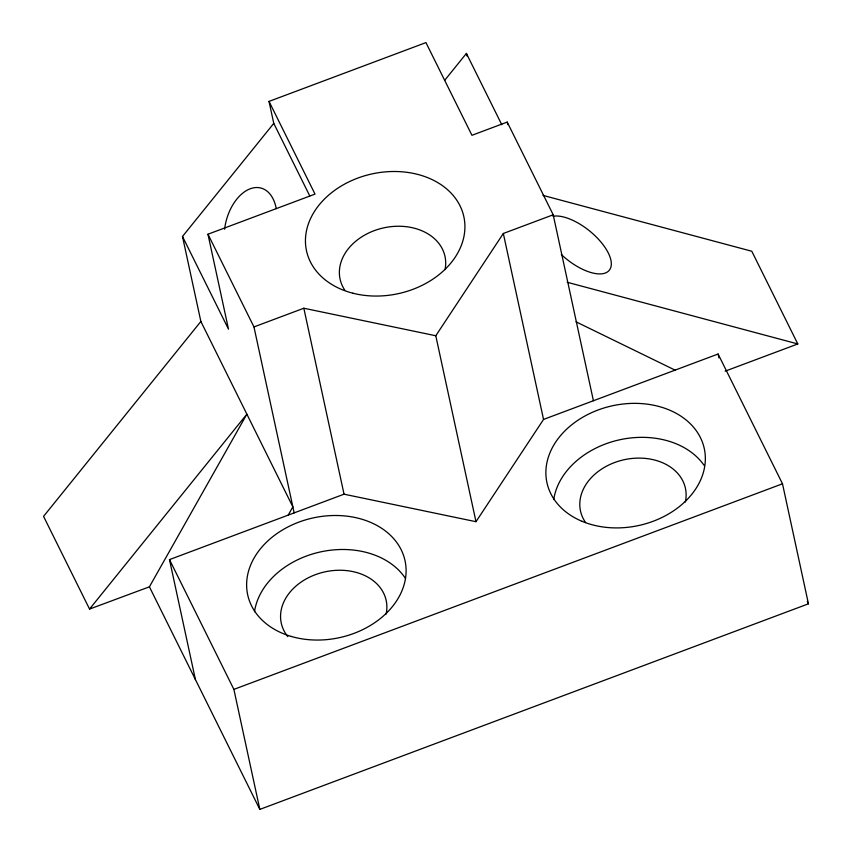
<?xml version="1.0" encoding="UTF-8"?>
<svg xmlns="http://www.w3.org/2000/svg" width="852" height="852" viewBox="0 0 852 852"><rect width="100%" height="100%" fill="white"/><g stroke="black" fill="none" stroke-linecap="round" stroke-linejoin="round"><path stroke-width="1.28" d="M89.556 609.073L149.409 586.826L246.867 414.168L89.556 609.073L43.558 516.376L200.87 321.46L182.488 236.473L273.769 123.38L269.019 101.409L425.947 42.6L471.944 135.298L507.206 122.081L553.204 214.789L593.418 400.749M288.21 515.119L292.864 506.865L200.87 321.46M195.427 679.619L169.484 559.604L344.038 494.192L475.991 521.701L435.787 335.752L503.33 233.48L553.204 214.789M475.991 521.701L543.544 419.429L718.098 354.017L782.498 483.798L808.442 603.812L259.828 809.4L149.409 586.826M444.68 80.344L466.406 53.42L501.796 124.733M182.488 236.473L228.496 329.17L207.963 234.225L315.016 194.107L269.019 101.409M294.164 512.883L253.96 326.923L303.834 308.232L435.787 335.752M725.137 371.174L797.802 343.952L751.794 251.244L542.969 195.385M259.828 809.4L233.885 689.385L782.498 483.798M567.187 282.268L797.802 343.952M576.069 321.843L675.327 370.247M807.27 601.437L808.442 603.812M273.769 123.38L309.745 195.885M207.963 234.225L253.96 326.923M169.484 559.604L233.885 689.385M718.098 354.017L718.939 357.925M507.206 122.081L507.76 124.616M466.406 53.42L466.971 55.998M503.33 233.48L543.544 419.429M303.834 308.232L344.038 494.192M553.033 216.248A40.246 18.19 38.9 0 1 598.36 239.124A40.246 18.19 38.9 0 1 605.687 272.874A40.246 18.19 38.9 0 1 561.351 254.546M287.806 636.625A53.665 40.864 -12.2 0 1 324.25 572.011A53.665 40.864 -12.2 0 1 386.105 614.122M585.558 522.5A53.665 40.864 -12.2 0 1 625.027 459.537A53.665 40.864 -12.2 0 1 685.359 501.988M254.503 611.693A80.503 61.301 -12.2 0 1 320.437 551.926A80.503 61.301 -12.2 0 1 405.541 578.54M553.747 499.538A80.503 61.301 -12.2 0 1 618.925 439.952A80.503 61.301 -12.2 0 1 704.103 465.373M344.74 290.063A53.665 40.864 -12.2 0 1 384.699 227.654A53.665 40.864 -12.2 0 1 445.042 269.594M224.587 229.199A40.246 25.166 -75 0 1 249.764 188.952A40.246 25.166 -75 0 1 276.25 208.633M582.022 521.307A80.503 61.301 -12.2 0 0 705.232 461.976A80.503 61.301 -12.2 0 0 589.584 413.614A80.503 61.301 -12.2 0 0 582.022 521.307M291.192 636.423A80.503 61.301 -12.2 0 0 405.925 566.612A80.503 61.301 -12.2 0 0 281.98 530.285A80.503 61.301 -12.2 0 0 291.192 636.423M352.898 293.216A80.503 61.301 -12.2 0 0 464.468 220.167A80.503 61.301 -12.2 0 0 338.18 187.941A80.503 61.301 -12.2 0 0 352.898 293.216"/></g></svg>
